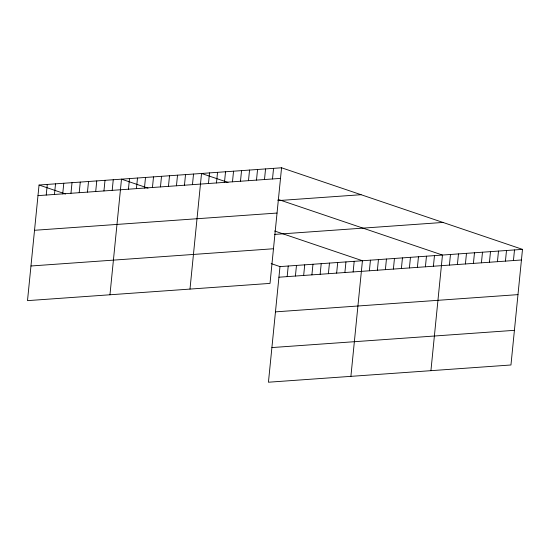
<?xml version="1.0" encoding="UTF-8"?>
<svg xmlns="http://www.w3.org/2000/svg" width="550" height="550" viewBox="0 0 550 550"><rect width="100%" height="100%" fill="white"/><g stroke="black" fill="none" stroke-linecap="round" stroke-linejoin="round"><path stroke-width="0.82" d="M39.043 185.013L27.5 300.637L270.016 283.401L281.559 167.784L39.043 185.013L65.546 193.992M46.227 195.044L47.286 184.429M54.471 194.459L55.529 183.844M62.721 193.875L63.779 183.26M70.964 193.291L72.023 182.669M79.207 192.699L80.266 182.084M87.457 192.115L88.516 181.5M95.7 191.531L96.759 180.916M103.943 190.946L105.009 180.331M112.193 190.355L113.252 179.74M109.959 294.779L121.495 179.156L147.998 188.127M128.439 189.2L129.498 178.585M136.441 188.636L137.5 178.021M144.444 188.066L145.509 177.451M152.446 187.495L153.512 176.88M160.456 186.931L161.514 176.316M168.458 186.361L169.517 175.746M176.461 185.79L177.519 175.175M184.463 185.219L185.522 174.604M192.466 184.656L193.524 174.041M189.991 289.094L201.527 173.47L228.03 182.442M208.471 183.514L209.529 172.899M216.473 182.951L217.532 172.336M224.476 182.38L225.534 171.765M232.478 181.809L233.544 171.194M240.481 181.239L241.546 170.624M248.49 180.675L249.549 170.06M256.493 180.104L257.551 169.489M264.495 179.534L265.554 168.919M272.498 178.97L273.556 168.355M271.15 263.601L279.984 266.599L268.441 382.216L510.957 364.987L522.5 249.363L281.559 167.784M287.169 276.623L288.228 266.007M295.412 276.038L296.471 265.423M303.662 275.454L304.721 264.839M311.905 274.869L312.964 264.254M320.148 274.278L321.207 263.663M328.398 273.694L329.457 263.079M336.641 273.109L337.7 262.494M344.884 272.525L345.95 261.91M353.134 271.941L354.193 261.326M350.9 376.358L362.436 260.734L274.581 230.993M369.38 270.786L370.439 260.171M377.382 270.215L378.441 259.6M385.385 269.644L386.444 259.029M393.388 269.081L394.453 258.459M401.397 268.51L402.456 257.895M409.399 267.939L410.458 257.324M417.402 267.369L418.461 256.754M425.404 266.805L426.463 256.19M433.407 266.234L434.466 255.619M430.925 370.672L442.468 255.049L278.094 199.396M449.412 265.093L450.471 254.478M457.414 264.529L458.473 253.914M465.417 263.959L466.476 253.344M473.419 263.388L474.478 252.773M481.422 262.824L482.487 252.209M489.431 262.254L490.49 251.639M497.434 261.683L498.493 251.068M505.436 261.113L506.495 250.498M513.439 260.549L514.498 249.934M37.984 195.628L280.5 178.399M277.839 200.619L361.068 194.707M34.519 230.285L277.042 213.049M274.684 234.403L442.991 222.441M30.958 265.987L273.474 248.751M279.984 266.599L522.5 249.363M278.919 277.214L521.441 259.978M275.461 311.864L517.983 294.628M271.899 347.566L514.415 330.33"/></g></svg>
